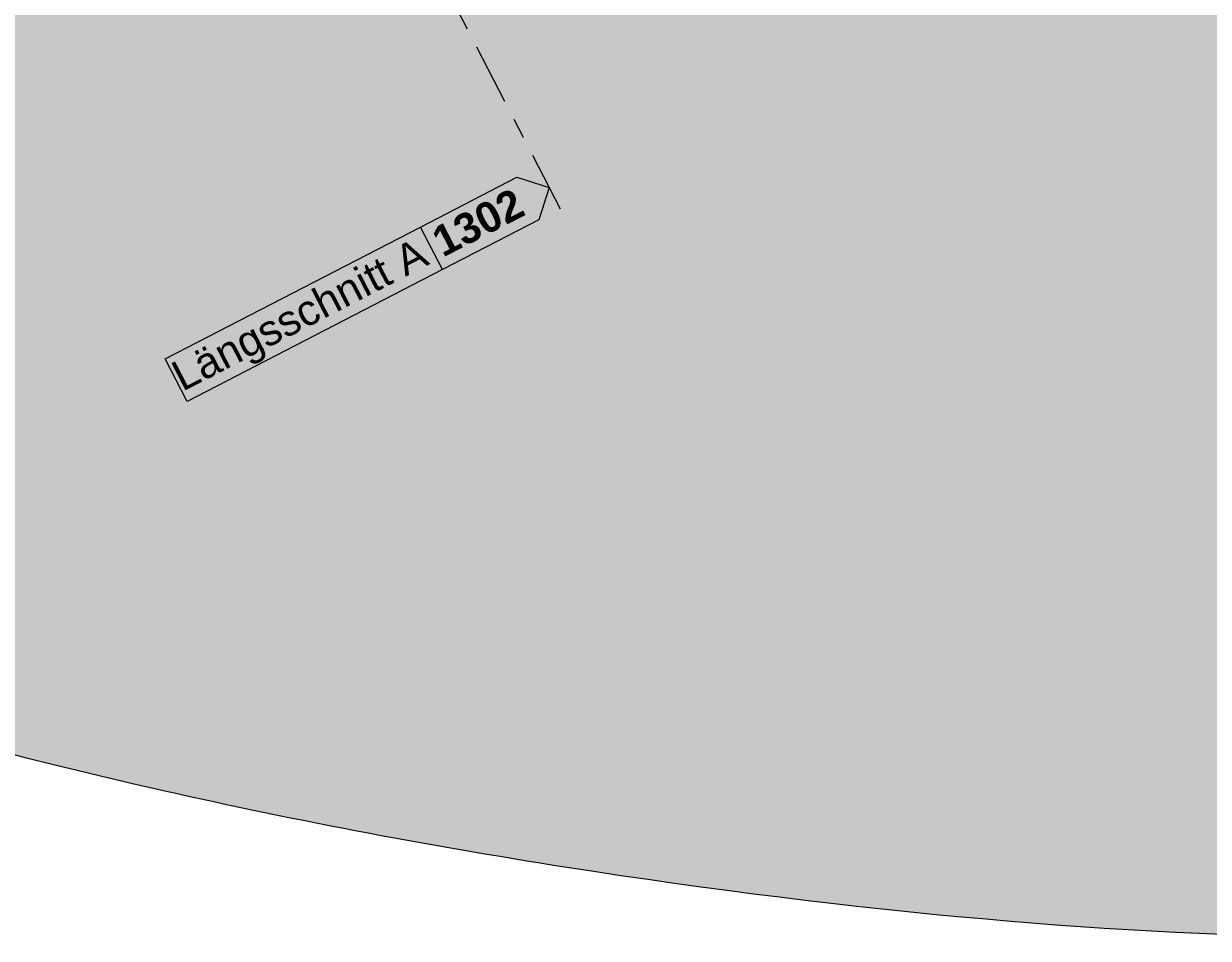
# Model space of a CAD drawing. Header units: metres. Extents: x 2688579.7 to 2688666, y 1281656.9 to 1281721.4.
# Drawn here: x 2688613.87 to 2688619.7, y 1281659.72 to 1281664.22 of the extents above; entities that cross this region are included whole.
import ezdxf

# ---------------------------------------------------------------- set-up
doc = ezdxf.new("R2010")
doc.units = ezdxf.units.M
doc.linetypes.add('Strichpunkt 6_2_2mm Schnitt', pattern=[0.5, 0.3, -0.1, 0, -0.1])
for name, color, linetype in [('00 11 Geometer', 7, 'Continuous'), ('00 73 Schnittlinien', 7, 'Continuous'), ('00 80 Plangrafik', 7, 'Continuous'), ('07 11 Bemassung aussen', 7, 'Continuous')]:
    doc.layers.add(name, color=color, linetype=linetype)
doc.styles.add('ERSTELLTER_STIL_1', font='arial.ttf')
doc.styles.add('ERSTELLTER_STIL_3', font='')
doc.styles.get('ERSTELLTER_STIL_3').set_extended_font_data('Arial', bold=True)
doc.dimstyles.new('ERSTELLTER_STIL__2', dxfattribs={"dimtxt": 0.08999999761581422, "dimasz": 0.07125000000000001, "dimexe": 0.18, "dimexo": 0.05, "dimgap": 0.09, "dimtad": 1, "dimzin": 0, "dimdsep": 46, "dimtxsty": 'ERSTELLTER_STIL_1', "dimblk": 'ARROWHEAD_6', "dimblk1": 'ARROWHEAD_6', "dimblk2": 'ARROWHEAD_6', "dimcen": 0.09, "dimclrd": 7, "dimclre": 7, "dimclrt": 7, "dimazin": 0, "dimtfac": 1, "dimtdec": 4, "dimtmove": 0, "dimatfit": 3, "dimfxl": 1, "dimtolj": 1, "dimtzin": 0, "dimarcsym": 0})

# ---------------------------------------------------------------- blocks, each defined once
blk = doc.blocks.new('*D12')
at = {"layer": '07 11 Bemassung aussen', "color": 7, "linetype": 'Continuous', "lineweight": 5, "transparency": 16777216}
for p, q in [((223.2236915756045, 17.30895416222564), (222.5404014583415, 18.05997072957212)), ((218.0834199205262, 12.72728976500503), (223.1763735041531, 17.36096231322492)), ((218.1307379919776, 12.67528161400575), (217.4474478747146, 13.42629818135223)), ((218.0418133997267, 12.68943530784386), (218.0834199205262, 12.72728976500503))]:
    blk.add_line(p, q, dxfattribs=at)
at = {"layer": '07 11 Bemassung aussen', "color": 7, "linetype": 'Continuous', "lineweight": 18, "transparency": 16777216}
for p, q in [((223.1788748799119, 17.41393629853199), (223.1738721283943, 17.30798832791785)), ((218.085921296285, 12.7802637503121), (218.0809185447674, 12.67431577969797))]:
    blk.add_line(p, q, dxfattribs=at)
at = {"layer": '07 11 Bemassung aussen', "color": 7, "lineweight": 18, "transparency": 16777216, "insert": (220.51355138123, 14.9606054808839), "char_height": 0.08999999761581422, "attachment_point": 7, "rotation": 42.29656170147634, "style": 'ERSTELLTER_STIL_1'}
blk.add_mtext('\\A1;{\\pql;\\fArial|b0|i0|c0|p38;6.88\\fArial|b0|i0|c0|p38;\\A1{\\H.66x;\\S5^  ;}}', dxfattribs=at)
blk = doc.blocks.new('ARROWHEAD_6')
at = {"color": 0, "linetype": 'Continuous', "lineweight": 0}
for p, q in [((0, 0), (-1, 0)), ((-0.5, -0.5), (0.5, 0.5))]:
    blk.add_line(p, q, dxfattribs=at)
blk = doc.blocks.new('A$C08e27e3d')
at = {"layer": '00 73 Schnittlinien', "linetype": 'Continuous', "lineweight": 13, "true_color": 0xe6d214}
for points in [[(33.54464630349611, 7.275897268824201), (33.43654904156125, 7.485363990459014), (32.96211344194086, 7.240527059403204), (33.07021070387572, 7.031060337768391)], [(33.43654904156125, 7.485363990459014), (33.54464630349611, 7.275897268824201), (33.5953310333461, 7.434679260609037)], [(33.07021070387572, 7.031060337768391), (32.96211344194086, 7.240527059403204), (31.70526023770154, 6.591916201449395), (31.8133574996364, 6.382449479814582)]]:
    blk.add_hatch(color=52, dxfattribs=at).paths.add_polyline_path(points)
at = {"layer": '00 80 Plangrafik', "linetype": 'Continuous', "lineweight": 13, "true_color": 0xefefef}
h = blk.add_hatch(dxfattribs=at)
h.set_pattern_fill('ERDE_2_0001', style=0, pattern_type=2)
h.set_pattern_definition([(44.99999999999999, (42.96668038851521, 26.11339535268209), (-0.1378858172737545, 0.1378858172737546), []), (44.99999999999999, (42.92071844942396, 26.15935729177334), (-0.2757716345475089, 0.2757716345475091), []), (44.99999999999999, (42.8747565103327, 26.2053192308646), (-0.2757716345475089, 0.2757716345475091), []), (135.0000000000002, (42.82879457124147, 26.25128116995585), (0.04596193909125136, 0.04596193909125165), [0.194999992847442, -0.194999992847442])])
h.paths.add_polyline_path([(4.972225564197743, 40.7256992637494), (2.760680377799417, 40.33701121977851), (2.765910786720212, 40.25078676166263), (2.779992647089983, 40.01864398628134), (2.800511909319965, 39.68037879208418), (2.825054523821251, 39.27578707752068), (2.851206441005047, 38.84466474104038), (2.876553611282475, 38.4268076810928), (2.898681985064741, 38.06201179612749), (3.010034659802471, 37.51385141075242), (3.309830333306877, 36.03803499260646), (3.746675479514721, 33.88755964865852), (4.269176572362767, 31.31542248587746), (4.825940085787863, 28.57462061123221), (5.365572493726717, 25.91815113169161), (5.836680270116176, 23.59901115422458), (5.917030114244454, 23.49087996289314), (6.133356618810069, 23.1997575242077), (6.448575242084189, 22.77555054113161), (6.825601442337955, 22.2681657166282), (7.227350677842537, 21.7275097536608), (7.616738406869075, 21.20348935519275), (7.95668008768871, 20.74601122418739), (8.075613063112257, 20.61741351645606), (8.395817224257797, 20.2711889231961), (8.862400423437776, 19.76669023930856), (9.420470512964641, 19.16327025969451), (10.01513534515075, 18.520281779255), (10.59150277230856, 17.8970775928911), (11.09468064675048, 17.35301049550385), (11.22350562592865, 17.23366066413888), (11.57034211889908, 16.91233419246377), (12.07573245881565, 16.44411561410817), (12.68021897883222, 15.88408946270175), (13.32434401210267, 15.28734027187416), (13.94864989178086, 14.70895257525508), (14.49367895102068, 14.20401090647415), (14.58744564525344, 14.13556198097402), (14.83989444503575, 13.95127640622457), (15.20774842599386, 13.68274598485218), (15.64773066375383, 13.36156251948324), (16.11656423394186, 13.01931781274416), (16.57097221218407, 12.68760366726133), (16.96767767410665, 12.39801188566111), (17.15824340410916, 12.24898562861202), (17.6713049698173, 11.84776109250828), (18.418908934782, 11.26311962991517), (19.31310186255425, 10.56384259339797), (20.26593031668492, 9.818711335521996), (21.18944086072497, 9.096507208852522), (21.99568005822539, 8.466011565954837), (22.14588124951069, 8.379483834115721), (22.55026906927199, 8.14652456001292), (23.13951988636728, 7.807069625768262), (23.84431006965463, 7.401054913503563), (24.59531598799202, 6.968416305340657), (25.32321401023748, 6.549089683401363), (25.95868050524905, 6.183010929807502), (26.10909676843983, 6.134868492478011), (26.51287857049519, 6.005861635889946), (27.09882543013953, 5.819121043143941), (27.79573686609737, 5.59777739734062), (28.53241239709311, 5.364961381580613), (29.23765154185125, 5.143803678964545), (29.84025381909623, 4.957434972593042), (30.37356590756227, 4.801082701224551), (30.91840145838907, 4.654553850625524), (31.47476045433947, 4.517848422748727), (32.04264287817628, 4.390966419546922), (32.62204871266223, 4.273907842972884), (33.21297794056014, 4.166672694979374), (33.81543054463282, 4.069260977519159), (34.41586425669365, 3.983317118639196), (35.00073679842424, 3.9104855375091), (35.57004814818964, 3.850766221123115), (36.1237982843549, 3.804159156475469), (36.66198718528517, 3.770664330560402), (37.18461482934546, 3.750281730372148), (37.69168119490087, 3.743011342904943), (38.17558495198151, 3.742587888436892), (38.62872482066996, 3.742746098721227), (39.05110083405395, 3.743485977993986), (39.44271302522125, 3.744807530491213), (39.80356142725961, 3.746710760448947), (40.13364607325673, 3.749195672103236), (40.43296699630037, 3.752262269690114), (40.72914435671959, 3.757369675533827), (41.04979829630116, 3.76597700634774), (41.39492881972075, 3.778084257944512), (41.76453593165397, 3.793691426136791), (42.15861963677648, 3.812798506737238), (42.57717993976397, 3.835405495558508), (43.020216845292, 3.861512388413253), (43.49216633168126, 3.893328395439765), (43.99746433916081, 3.933062746362923), (44.5361108350256, 3.980715467584105), (45.10810578657058, 4.036286585504683), (45.71344916109069, 4.099776126526036), (46.35214092588092, 4.171184117049545), (47.02418104823619, 4.250510583476576), (48.05725254059766, 4.375439200097203), (49.09032412185292, 4.50036789068059), (50.12339575642164, 4.625296625869714), (51.1564674087235, 4.750225376307547), (52.1895390431782, 4.875154112637064), (53.2226106242054, 5.000082805501245), (54.25568211622476, 5.125011425543057), (54.94297647989075, 5.255579925608217), (56.79338439306591, 5.607110504184851), (59.48969308901601, 6.119340778844691), (62.7146898010069, 6.732008367159477), (66.15116176230435, 7.384850886700933), (69.48189620617427, 8.017605955040807), (72.38968036588221, 8.570011189750808), (72.60056083089762, 8.624323142721963), (73.16831592916219, 8.770547631525549), (73.99561621550356, 8.983617600996737), (74.98513224474925, 9.238465995970714), (76.0395345717269, 9.510025761282645), (77.0614937512641, 9.773229841767716), (77.9536803381884, 10.00301118226111), (78.15148500621063, 10.12330856019903), (78.68403603514741, 10.44718611599712), (79.46003896230394, 10.9191219826319), (80.38819932498541, 11.4835942930799), (81.37722266049695, 12.08508118031763), (82.33581450614378, 12.66806077732161), (83.17268039923101, 13.17701121706836), (82.97934803750911, 13.48999663860295), (82.45883783293726, 14.33264969672416), (81.70038010640627, 15.56051558170815), (80.79320517880706, 17.02913948383107), (79.82654337103043, 18.59406659336909), (78.88962500396724, 20.11084210059837), (78.0716803985083, 21.43501119579509), (77.72398480099025, 21.99787988363929), (77.3762777715582, 22.56074150991333), (77.0285624289969, 23.12359800107019), (76.68084189209128, 23.68645128356285), (76.33311927962598, 24.24930328384424), (75.98539771038588, 24.81215592836735), (75.63768030315578, 25.37501114358514), (75.53792520572102, 25.53317149398379), (75.26935378905353, 25.95898782190128), (74.87800686660842, 26.57946304241989), (74.40992525184095, 27.32160007062191), (73.9111497582062, 28.11240182158965), (73.42772119915941, 28.87887121040539), (73.00568038815572, 29.54801115215145), (72.26462912149753, 30.72297882389258), (71.52360917838621, 31.89796625617815), (70.78261201649758, 33.07296805936704), (70.04162909350748, 34.24797884381812), (69.30065186709174, 35.42299321989027), (68.55967179492615, 36.59800579794238), (67.81868033468663, 37.77301118833334), (67.44664341293156, 38.36634250303678), (66.48717977261583, 39.89651273569306), (65.17526010116373, 41.98878631912102), (63.74585508599949, 44.26842768613954), (62.43393541454739, 46.36070126956752), (61.47447177423166, 47.89087150222381), (61.10243485247656, 48.48420281692729), (59.2482401750363, 47.99240514062279), (57.39570381955841, 47.49780633678063), (55.54416245725795, 47.00152685641584), (53.69295275934994, 46.50468715054352), (52.89225055860791, 46.29007024799834), (52.89283545432116, 46.29007132714172), (52.51748619879152, 46.18946272679824), (52.14210600519164, 46.08890638499226), (51.76668934717651, 45.98841163645952), (51.39123069840107, 45.88798781593574), (51.01572453252032, 45.78764425815663), (50.64016532318919, 45.68739029785794), (50.26454754406265, 45.58723526977535), (50.26490287056731, 45.58750406462227), (49.98887504157159, 45.51380886633656), (48.13468036413133, 45.02201119003207), (46.65219582942129, 44.63249577738785), (45.16805297274888, 44.24578149228132), (43.68291512289906, 43.8607478836974), (42.19744560865675, 43.47627450062102), (40.71230775880693, 43.09124089203709), (39.22816490213452, 42.70452660693056), (37.74568036742448, 42.31501119428635), (37.67548795068288, 42.54146893001153), (37.48650836681446, 43.15116283282705), (37.2111381153538, 44.03957394619286), (36.88177369583545, 45.10218331356885), (36.53081160779396, 46.23447197841502), (36.19064835076392, 47.33192098419128), (35.89368042427986, 48.29001137435757), (35.71664549439504, 48.20105801032327), (35.24001298481488, 47.96156818536075), (34.54549131565088, 47.6125973001806), (33.71478890701451, 47.19520075549337), (32.82961417901717, 46.75043395200965), (31.9716755517704, 46.31935229044), (31.22268144538566, 45.94301117149502), (30.6666755524513, 45.8224105887049), (29.16973661694175, 45.49771671191111), (26.98848275379754, 45.02459134847847), (24.37953207795903, 44.45869630577182), (21.59950270436667, 43.85569339115599), (18.90501274796088, 43.27124441199583), (16.55268032368213, 42.76101117565617), (16.02995146368806, 42.66913945794494), (14.62260453260149, 42.4217925253823), (12.57189900376576, 42.06137270882485), (10.11909435052431, 41.63028233912915), (7.505450046220517, 41.17092374715181)])
h.paths.add_polyline_path([(20.50969285236803, 33.33667135090184), (19.30145629197781, 33.06125227197689), (19.46721148662209, 32.74005822216481), (20.67544804728198, 33.01547730115124), (21.90705885702957, 30.62890918239704), (20.03895050471397, 30.20307147925667), (20.11673805779191, 29.86182509233638), (21.97212767177851, 30.28476354270581), (22.4833284107462, 29.29417838686933), (17.38173597397389, 28.13126382522705), (18.64856190586411, 22.57382237079077), (21.573532005613, 23.24057306942524), (21.9812482768381, 21.45196166645729), (23.33273241786503, 20.30982045370459), (22.35164428027534, 19.14890878700567), (23.64998228360469, 18.0515851358964), (24.63096336945648, 19.21268358877827), (24.83855071107413, 19.03725122452804), (26.91439107634355, 20.92589314839987), (28.70883540682053, 17.44868785261897), (27.7899183073099, 16.612642152595), (27.95608833432269, 16.290644257561), (28.87500543362208, 17.12668995739001), (32.05857862790802, 10.95768410529287), (35.97274193567472, 14.51928325962584), (38.41397327412295, 9.788758858204858), (52.53531242637226, 17.07620796051864), (58.92086826156458, 18.22456638840194), (58.93856802386216, 18.12614521085943), (66.22173153717608, 19.43592696900097), (66.20403183888914, 19.53434779060644), (68.35204862090615, 19.92064042331188), (71.19401457452449, 23.81274511818807), (69.19575274571946, 27.02426903513794), (72.77833034524025, 28.87309165829926), (61.39694204909574, 47.13788239537644), (61.33245083462126, 47.10459982427924), (60.96558531325198, 47.81550454649484), (58.56628398485046, 46.57733450027196), (58.9331736893611, 45.86638291644513), (57.30550457157406, 45.02637682294957), (57.29558930363379, 45.03261480419517), (57.17965157157911, 45.1039434427891), (57.06241769567535, 45.17312111793232), (56.94392757757529, 45.24012428435216), (56.8242215465057, 45.3049301368904), (56.70334034554065, 45.36751661826531), (56.58132511773439, 45.427862426579), (56.45821739211792, 45.48594702256778), (55.69098901591511, 45.78568379248994), (54.89523690138452, 45.99842796917704), (54.08079101286867, 46.12155151352903), (53.25771223980391, 46.15353347444998), (52.43616811406673, 46.09397877723038), (51.62630720996106, 45.94362310392428), (50.83813377838916, 45.70432380543316), (50.01961933121873, 45.40195373120195), (37.9670233584736, 40.94956519785821), (35.09103240861822, 46.52172212654668), (15.95635811868888, 42.15994849609168)], flags=0)
at = {"layer": '00 11 Geometer', "color": 250, "linetype": 'Continuous', "lineweight": 13, "true_color": 0x3f3f3f}
blk.add_open_spline([(61.10243485247656, 48.48420281692729), (56.77352997377159, 47.34081434957805), (52.4635852428363, 46.16539965738131), (48.13468036413133, 45.02201119003207), (44.67800041448561, 44.10900244983433), (41.2023603170702, 43.22801993448409), (37.74568036742448, 42.31501119428635), (37.74568036742448, 42.31501119428635), (36.51101375635653, 46.29834470393457), (35.89368042427986, 48.29001137435757), (35.89368042427986, 48.29001137435757), (32.77968142585769, 46.72534450430744), (31.22268144538566, 45.94301117149502), (31.22268144538566, 45.94301117149502), (21.44268032567516, 43.82167784365215), (16.55268032368213, 42.76101117565617), (16.55268032368213, 42.76101117565617), (7.358013710788782, 41.1450112190409), (2.760680377799417, 40.33701121977851), (2.760680377799417, 40.33701121977851), (2.852681969608511, 38.82034512477316), (2.898681985064741, 38.06201179612749), (2.898681985064741, 38.06201179612749), (4.857346937842067, 28.42001115491934), (5.836680270116176, 23.59901115422458), (5.836680270116176, 23.59901115422458), (7.250013421140011, 21.69701122663304), (7.95668008768871, 20.74601122418739), (7.95668008768871, 20.74601122418739), (10.0486806438671, 18.48401050067827), (11.09468064675048, 17.35301049550385), (11.09468064675048, 17.35301049550385), (13.36067895529732, 15.25367757499539), (14.49367895102068, 14.20401090647415), (14.49367895102068, 14.20401090647415), (16.14301102872878, 13.00001188282244), (16.96767767410665, 12.39801188566111), (16.96767767410665, 12.39801188566111), (20.31968006337001, 9.776678227431553), (21.99568005822539, 8.466011565954837), (21.99568005822539, 8.466011565954837), (24.63768051177203, 6.944010933473187), (25.95868050524905, 6.183010929807502), (25.95868050524905, 6.183010929807502), (28.60930300305984, 5.333717593874063), (29.84025381909623, 4.957434972593042), (31.07120463935598, 4.581152350021007), (32.39626387633277, 4.285094314451996), (33.81543054463282, 4.069260977519157), (35.23459722133293, 3.853427639308798), (36.52668118368777, 3.744678008936125), (37.69168119490087, 3.743011342904943), (38.85668119028151, 3.741344676896411), (39.77044249357601, 3.744428238438006), (40.43296699630037, 3.752262269690114), (41.09549149855911, 3.760096300936716), (41.95790802579259, 3.796513086969954), (43.020216845292, 3.861512388413253), (44.08252568015769, 3.926511690796765), (45.41718103768528, 4.05617725272498), (47.02418104823619, 4.250510583476576), (49.43468106569662, 4.542010579801577), (51.84518209969565, 4.833511419904831), (54.25568211622476, 5.125011425543057), (54.25568211622476, 5.125011425543057), (66.34501369887903, 7.421677856550964), (72.38968036588221, 8.570011189750808), (72.38968036588221, 8.570011189750808), (76.09901367299199, 9.525344516228365), (77.9536803381884, 10.00301118226111), (77.9536803381884, 10.00301118226111), (81.43301373099848, 12.11901121547766), (83.17268039923101, 13.17701121706836), (83.17268039923101, 13.17701121706836), (79.77201372868126, 18.68234452860381), (78.0716803985083, 21.43501119579509), (77.2604064339207, 22.74838120428235), (76.44901363862618, 24.06167781058088), (75.63768030315578, 25.37501114358515), (75.63768030315578, 25.37501114358515), (73.88301371953781, 28.15701115348356), (73.00568038815572, 29.54801115215145), (71.2765175777854, 32.28957514030248), (69.54768033869505, 35.03134452163562), (67.81868033468663, 37.77301118833334), (67.81868033468663, 37.77301118833334), (61.10243485247656, 48.48420281692729), (61.10243485247656, 48.48420281692729)], degree=3, knots=[0, 0, 0, 0, 1, 1, 1, 2, 2, 2, 3, 3, 3, 4, 4, 4, 5, 5, 5, 6, 6, 6, 7, 7, 7, 8, 8, 8, 9, 9, 9, 10, 10, 10, 11, 11, 11, 12, 12, 12, 13, 13, 13, 14, 14, 14, 15, 15, 15, 16, 16, 16, 17, 17, 17, 18, 18, 18, 19, 19, 19, 20, 20, 20, 21, 21, 21, 22, 22, 22, 23, 23, 23, 24, 24, 24, 25, 25, 25, 26, 26, 26, 27, 27, 27, 28, 28, 28, 29, 29, 29, 29], dxfattribs=at)
at = {"layer": '00 73 Schnittlinien', "color": 7, "linetype": 'Strichpunkt 6_2_2mm Schnitt', "lineweight": 13}
blk.add_line((13.70193085688629, 45.98334592011692), (33.64937966431356, 7.329945899791618), dxfattribs=at)
at = {"layer": '00 73 Schnittlinien', "color": 7, "linetype": 'Continuous', "lineweight": 5}
for p, q in [((32.96211344194086, 7.240527059403204), (33.43654904156125, 7.485363990459014)), ((33.43654904156125, 7.485363990459014), (33.5953310333461, 7.434679260609037)), ((33.5953310333461, 7.434679260609037), (33.54464630349611, 7.275897268824201)), ((31.70526023770154, 6.591916201449395), (32.96211344194086, 7.240527059403204)), ((33.07021070387572, 7.031060337768391), (32.96211344194086, 7.240527059403204)), ((33.54464630349611, 7.275897268824201), (33.07021070387572, 7.031060337768391)), ((33.07021070387572, 7.031060337768391), (31.8133574996364, 6.382449479814582)), ((31.8133574996364, 6.382449479814582), (31.70526023770154, 6.591916201449395))]:
    blk.add_line(p, q, dxfattribs=at)
at = {"layer": '00 73 Schnittlinien', "color": 7, "lineweight": 5, "char_height": 0.15, "attachment_point": 6}
for s, insert, rotation, style in [('\\A1;{\\pqr;\\fArial|b1|i0|c0|p38;1302}', (33.45232173322671, 7.369134636375426), 27.296419829843586, 'ERSTELLTER_STIL_3'), ('\\A1;{\\pqr;\\fArial|b0|i0|c0|p38;Längsschnitt A}', (32.98722572854695, 7.106199797023004), 27.296419829842566, 'ERSTELLTER_STIL_1')]:
    blk.add_mtext(s, dxfattribs=dict(at, insert=insert, rotation=rotation, style=style))
at = {"layer": '07 11 Bemassung aussen', "color": 7, "linetype": 'Continuous', "lineweight": 5}
dim = blk.add_linear_dim(base=(32.72805386864948, 10.22197350317689), p1=(26.96547983284552, 6.324292945348134), p2=(32.05843341647241, 10.95796549356802), angle=42.29656170147613, dimstyle='ERSTELLTER_STIL__2', dxfattribs=at)
dim.commit()
dim.dimension.update_dxf_attribs({"geometry": '*D12', "text_midpoint": (30.21032416611297, 8.016464860979493), "dimtype": 128, "text_rotation": 42.29656170147634, "insert": (-190.4483196355036, -7.138988810048026)})

msp = doc.modelspace()

# ---------------------------------------------------------------- block references
msp.add_blockref('A$C08e27e3d', (2688582.858319622, 1281655.97698879))

doc.saveas('drawing.dxf')
